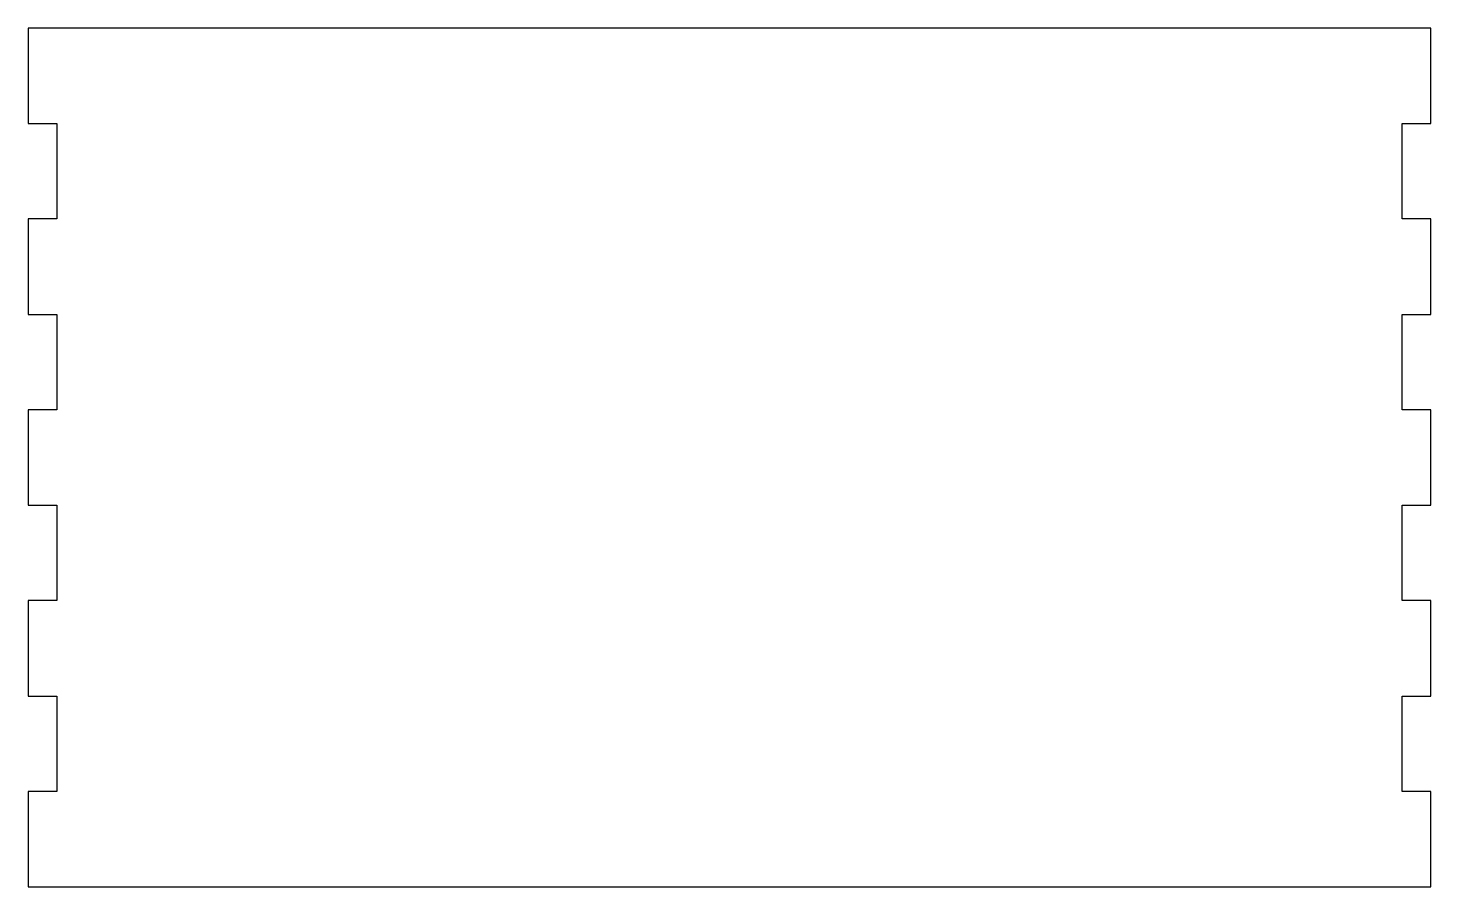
# Model space of a CAD drawing. Header units: millimetres. Extents: x -300 to -6, y -88 to 92.
import ezdxf

# ---------------------------------------------------------------- set-up
doc = ezdxf.new("R2010")
doc.units = ezdxf.units.MM

msp = doc.modelspace()

# ---------------------------------------------------------------- linework, layer by layer
at = {"color": 7, "linetype": 'Continuous', "lineweight": 25}
for p, q in [((-300, 91.85), (-300, 71.85)), ((-6, 91.85), (-300, 91.85)), ((-6, 71.85), (-6, 91.85)), ((-300, 71.85), (-294, 71.85)), ((-294, 71.85), (-294, 51.85)), ((-12, 71.85), (-6, 71.85)), ((-12, 51.85), (-12, 71.85)), ((-300, 51.85), (-300, 31.85)), ((-294, 51.85), (-300, 51.85)), ((-6, 51.85), (-12, 51.85)), ((-6, 31.85), (-6, 51.85)), ((-300, 31.85), (-294, 31.85)), ((-294, 31.85), (-294, 11.85)), ((-12, 31.85), (-6, 31.85)), ((-12, 11.85), (-12, 31.85)), ((-300, 11.85), (-300, -8.15)), ((-294, 11.85), (-300, 11.85)), ((-6, 11.85), (-12, 11.85)), ((-6, -8.15), (-6, 11.85)), ((-300, -8.15), (-294, -8.15)), ((-294, -8.15), (-294, -28.15)), ((-12, -8.15), (-6, -8.15)), ((-12, -28.15), (-12, -8.15)), ((-300, -28.15), (-300, -48.15)), ((-294, -28.15), (-300, -28.15)), ((-6, -28.15), (-12, -28.15)), ((-6, -48.15), (-6, -28.15)), ((-300, -48.15), (-294, -48.15)), ((-294, -48.15), (-294, -68.15)), ((-12, -48.15), (-6, -48.15)), ((-12, -68.15), (-12, -48.15)), ((-300, -68.15), (-300, -88.15)), ((-294, -68.15), (-300, -68.15)), ((-6, -68.15), (-12, -68.15)), ((-6, -88.15), (-6, -68.15)), ((-300, -88.15), (-6, -88.15))]:
    msp.add_line(p, q, dxfattribs=at)

doc.saveas('drawing.dxf')
